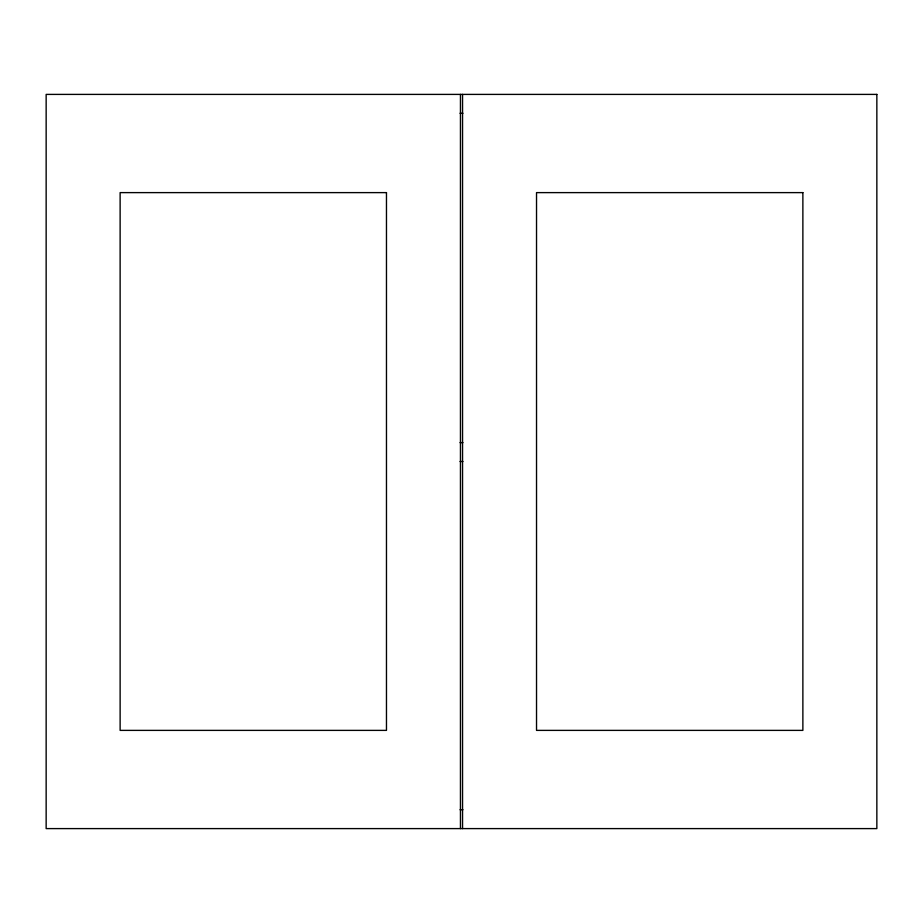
<?xml version="1.0" encoding="UTF-8"?>
<svg xmlns="http://www.w3.org/2000/svg" width="923" height="923" viewBox="0 0 923 923"><rect width="100%" height="100%" fill="white"/><g stroke="black" fill="none" stroke-linecap="round" stroke-linejoin="round"><path stroke-width="1.38" d="M460.058 113.275L462.942 113.275M460.058 442.625L462.942 442.625M460.058 461.5L462.942 461.5M460.058 809.725L462.942 809.725M462.55 94.4L462.55 828.6M460.45 94.4L460.45 828.6M876.85 94.4L46.15 94.4L46.15 828.6L876.85 828.6L876.85 94.4M386.472 192.619L120.128 192.619L120.128 730.381L386.472 730.381L386.472 192.619M802.872 192.619L536.528 192.619L536.528 730.381L802.872 730.381L802.872 192.619"/></g></svg>
